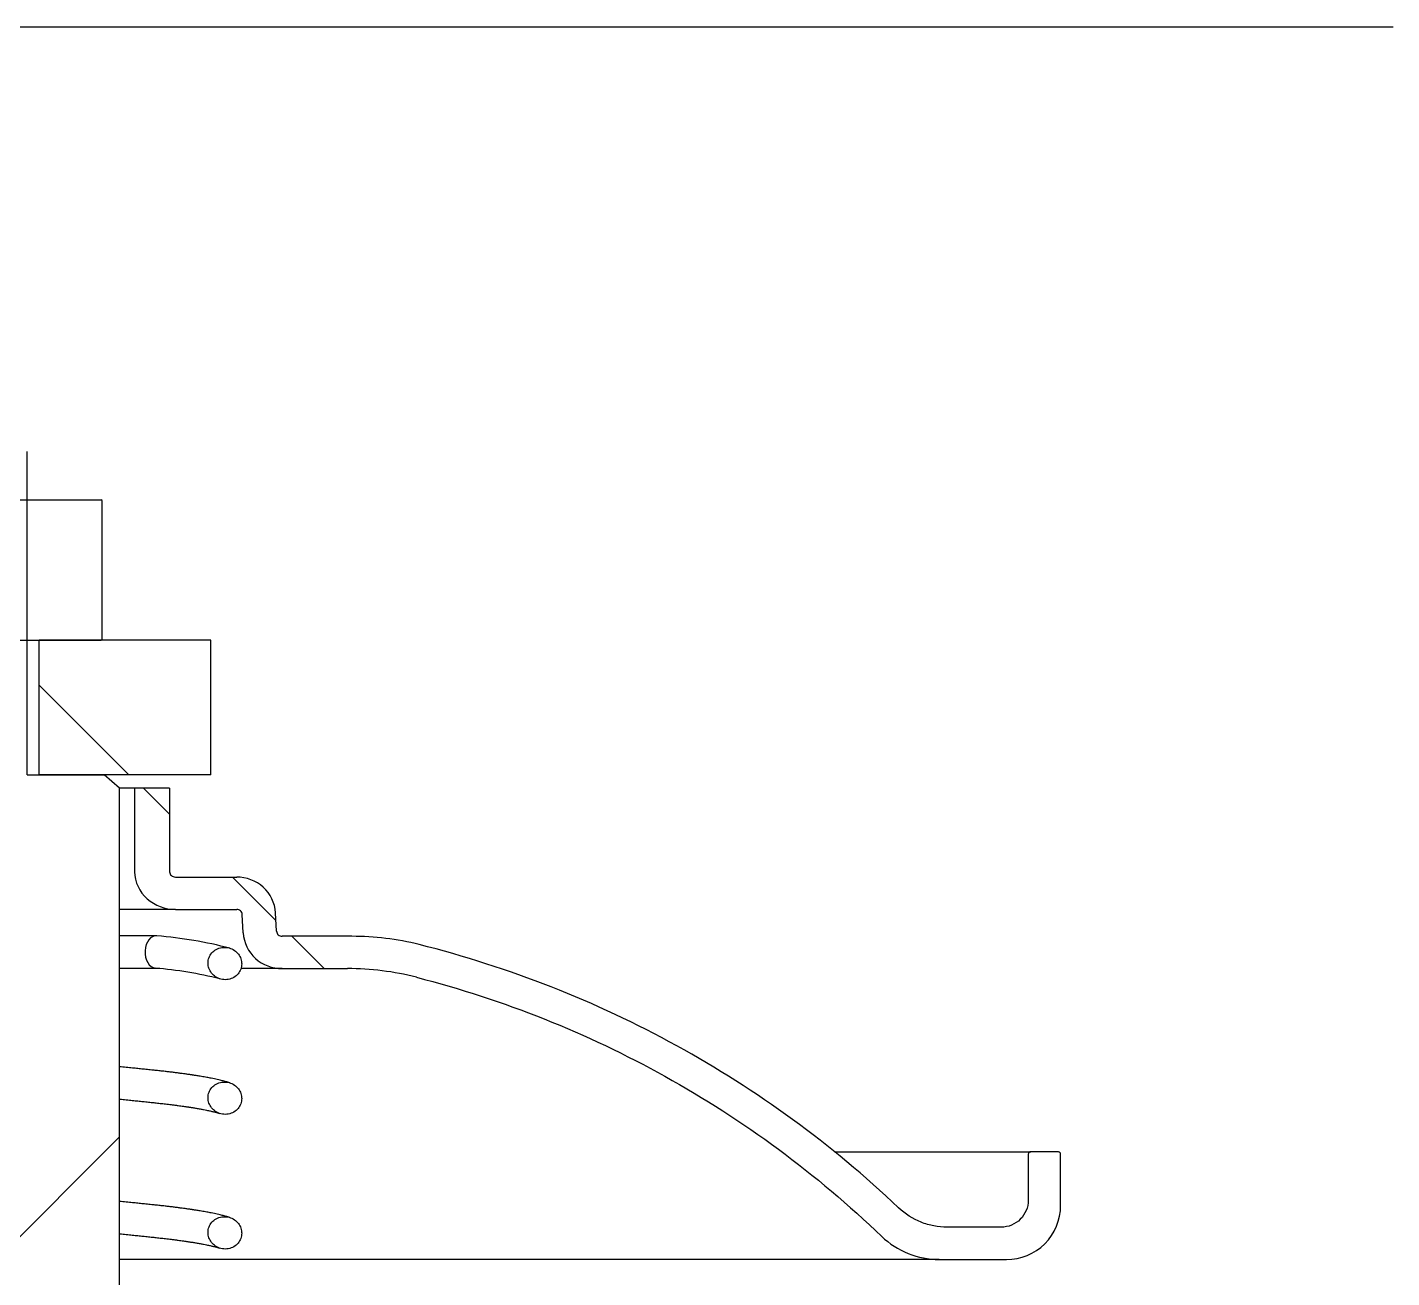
# Model space of a CAD drawing. Header units: millimetres. Extents: x 0 to 4637, y 0 to 3023.
# Drawn here: x 1513.3 to 1564.2, y 2724 to 2770.6 of the extents above; entities that cross this region are included whole.
import ezdxf

# ---------------------------------------------------------------- set-up
doc = ezdxf.new("R2010")
doc.units = ezdxf.units.MM
for name, color, linetype in [('ABV-OPV_BLAST_CU', 7, 'Continuous'), ('COMPRESSED_SPRIN', 7, 'Continuous'), ('M6_HEX_NUT', 7, 'Continuous'), ('STUD_FOR_ABVP_MA', 7, 'Continuous'), ('WALL_-1', 7, 'Continuous'), ('WASHER_FOR_ABV-5', 7, 'Continuous')]:
    doc.layers.add(name, color=color, linetype=linetype)

msp = doc.modelspace()

# ---------------------------------------------------------------- hatches: boundary and pattern name
at = {"layer": 'ABV-OPV_BLAST_CU', "linetype": 'Continuous'}
h = msp.add_hatch(dxfattribs=at)
h.set_pattern_fill('ANSI32', scale=6.278552, angle=90.00001, style=0)
h.set_pattern_definition([(135, (804.727, 551.313), (-42.2872, -42.2873), []), (135, (804.727, 579.505), (-42.2872, -42.2873), [])])
edge = h.paths.add_edge_path()
edge.add_arc((1518.0763, 2697.347), 40.2731, 51.09036, 75.91451)
edge.add_arc((1525.3712, 2726.4358), 10.2836, 75.8934, 90.04145)
edge.add_line((1525.3637, 2736.7194), (1522.7627, 2736.7194))
edge.add_arc((1522.7602, 2736.9235), 0.2041, 183.85561, 270.68858, ccw=False)
edge.add_line((1522.5566, 2736.9098), (1522.5196, 2737.5966))
edge.add_arc((1521.0924, 2737.4991), 1.4305, 3.90854, 90.91123)
edge.add_line((1521.0697, 2738.9294), (1518.7815, 2738.9294))
edge.add_arc((1518.7753, 2739.1375), 0.2082, 181.97891, 271.69998, ccw=False)
edge.add_line((1518.5672, 2739.1303), (1518.5672, 2742.2445))
edge.add_line((1518.5672, 2742.2445), (1517.2609, 2742.2445))
edge.add_line((1517.2609, 2742.2445), (1517.2609, 2739.1303))
edge.add_arc((1518.7373, 2739.2014), 1.4781, 182.75584, 271.7131)
edge.add_line((1518.7815, 2737.7239), (1521.0697, 2737.7239))
edge.add_arc((1521.073, 2737.5188), 0.2051, 4.1122, 90.93566, ccw=False)
edge.add_line((1521.2776, 2737.5335), (1521.3149, 2736.8467))
edge.add_arc((1522.7453, 2736.9477), 1.434, 184.04224, 270.69479)
edge.add_line((1522.7627, 2735.5139), (1525.2085, 2735.5139))
edge.add_arc((1525.2164, 2725.2277), 10.2861, 75.60279, 90.04411, ccw=False)
edge.add_arc((1518.0941, 2697.3927), 39.018, 46.14228, 75.6356, ccw=False)
edge.add_arc((1547.2816, 2727.783), 3.1185, 226.3369, 269.82117)
edge.add_line((1547.2718, 2724.6645), (1549.7894, 2724.6645))
edge.add_arc((1549.7917, 2726.6758), 2.0113, 269.93556, 359.93974)
edge.add_line((1551.8029, 2726.6737), (1551.8029, 2728.5824))
edge.add_arc((1551.7024, 2728.5822), 0.1006, 0.05917, 90.05959)
edge.add_line((1551.7023, 2728.6828), (1550.6956, 2728.6828))
edge.add_arc((1550.6954, 2728.5822), 0.1006, 89.93751, 179.9369)
edge.add_line((1550.5949, 2728.5824), (1550.5949, 2726.8746))
edge.add_arc((1549.5892, 2726.8757), 1.0057, 269.93431, 359.93644, ccw=False)
edge.add_line((1549.588, 2725.87), (1547.574, 2725.87))
edge.add_arc((1547.5736, 2728.5062), 2.6361, 226.55381, 270.00745, ccw=False)
edge.add_arc((1517.7372, 2697.0245), 40.7379, 46.53576, 47.1216)
edge.add_arc((1518.0458, 2697.3624), 40.2803, 47.11634, 50.81827)
edge.add_line((1543.4942, 2728.5855), (1543.3716, 2728.685))
at = {"layer": 'STUD_FOR_ABVP_MA', "linetype": 'Continuous'}
h = msp.add_hatch(dxfattribs=at)
h.set_pattern_fill('ANSI32', scale=12.557105, angle=0.00001, style=0)
h.set_pattern_definition([(45, (804.73, 551.31), (-84.5745, 84.5745), []), (45, (861.11, 551.31), (-84.5745, 84.5745), [])])
edge = h.paths.add_edge_path()
edge.add_line((1513.2587, 2683.9795), (1513.2587, 2684.473))
edge.add_line((1513.2587, 2684.473), (1513.2587, 2684.4818))
edge.add_line((1513.2587, 2684.4818), (1513.2587, 2684.7329))
edge.add_line((1513.2587, 2684.7329), (1513.2587, 2686.3807))
edge.add_line((1513.2587, 2686.3807), (1513.2587, 2686.9834))
edge.add_line((1513.2587, 2686.9834), (1513.2587, 2687.0937))
edge.add_line((1513.2587, 2687.0937), (1513.2587, 2688.3898))
edge.add_line((1513.2587, 2688.3898), (1513.2587, 2688.5001))
edge.add_line((1513.2587, 2688.5001), (1513.2587, 2688.6905))
edge.add_line((1513.2587, 2688.6905), (1513.2587, 2688.9926))
edge.add_line((1513.2587, 2688.9926), (1513.2587, 2689.3773))
edge.add_line((1513.2587, 2689.3773), (1513.2587, 2690.3989))
edge.add_line((1513.2587, 2690.3989), (1513.2587, 2690.7101))
edge.add_line((1513.2587, 2690.7101), (1513.2587, 2691.0017))
edge.add_line((1513.2587, 2691.0017), (1513.2587, 2691.0332))
edge.add_line((1513.2587, 2691.0332), (1513.2587, 2692.4081))
edge.add_line((1513.2587, 2692.4081), (1513.2587, 2693.0108))
edge.add_line((1513.2587, 2693.0108), (1513.2587, 2694.4172))
edge.add_line((1513.2587, 2694.4172), (1513.2587, 2695.02))
edge.add_line((1513.2587, 2695.02), (1513.2587, 2696.4263))
edge.add_line((1513.2587, 2696.4263), (1513.2587, 2697.0291))
edge.add_line((1513.2587, 2697.0291), (1513.2587, 2698.4355))
edge.add_line((1513.2587, 2698.4355), (1513.2587, 2699.0382))
edge.add_line((1513.2587, 2699.0382), (1513.2587, 2700.4446))
edge.add_line((1513.2587, 2700.4446), (1513.2587, 2700.6969))
edge.add_line((1513.2587, 2700.6969), (1513.2587, 2701.0474))
edge.add_line((1513.2587, 2701.0474), (1513.2587, 2701.5595))
edge.add_line((1513.2587, 2701.5595), (1513.2587, 2702.4538))
edge.add_line((1513.2587, 2702.4538), (1513.2587, 2703.0565))
edge.add_line((1513.2587, 2703.0565), (1513.2587, 2704.4629))
edge.add_line((1513.2587, 2704.4629), (1513.2587, 2705.0656))
edge.add_line((1513.2587, 2705.0656), (1513.2587, 2706.472))
edge.add_line((1513.2587, 2706.472), (1513.2587, 2707.0748))
edge.add_line((1513.2587, 2707.0748), (1513.2587, 2707.5869))
edge.add_line((1513.2587, 2707.5869), (1513.2587, 2708.0848))
edge.add_line((1513.2587, 2708.0848), (1513.2587, 2708.0892))
edge.add_line((1513.2587, 2708.0892), (1513.2587, 2708.4812))
edge.add_line((1513.2587, 2708.4812), (1513.2587, 2709.0839))
edge.add_line((1513.2587, 2709.0839), (1513.2587, 2709.6004))
edge.add_line((1513.2587, 2709.6004), (1513.2587, 2709.8472))
edge.add_line((1513.2587, 2709.8472), (1513.2587, 2710.0983))
edge.add_line((1513.2587, 2710.0983), (1513.2587, 2710.2992))
edge.add_line((1513.2587, 2710.2992), (1513.2587, 2710.6006))
edge.add_line((1513.2587, 2710.6006), (1513.2587, 2710.9019))
edge.add_line((1513.2587, 2710.9019), (1513.2587, 2711.1029))
edge.add_line((1513.2587, 2711.1029), (1513.2587, 2715.1211))
edge.add_line((1513.2587, 2715.1211), (1513.2587, 2715.9097))
edge.add_line((1513.2587, 2715.9097), (1513.2587, 2717.1154))
edge.add_line((1513.2587, 2717.1154), (1513.2587, 2720.144))
edge.add_line((1513.2587, 2720.144), (1513.7023, 2720.144))
edge.add_line((1513.7023, 2720.144), (1516.1287, 2720.144))
edge.add_line((1516.1287, 2720.144), (1516.6568, 2720.607))
edge.add_line((1516.6568, 2720.607), (1516.7016, 2720.6463))
edge.add_line((1516.7016, 2720.6463), (1516.7016, 2721.8097))
edge.add_line((1516.7016, 2721.8097), (1516.7016, 2724.6645))
edge.add_line((1516.7016, 2724.6645), (1516.7016, 2725.5271))
edge.add_line((1516.7016, 2725.5271), (1516.7016, 2725.6253))
edge.add_line((1516.7016, 2725.6253), (1516.7016, 2726.8326))
edge.add_line((1516.7016, 2726.8326), (1516.7016, 2726.8746))
edge.add_line((1516.7016, 2726.8746), (1516.7016, 2728.5824))
edge.add_line((1516.7016, 2728.5824), (1516.7016, 2728.6828))
edge.add_line((1516.7016, 2728.6828), (1516.7016, 2730.6481))
edge.add_line((1516.7016, 2730.6481), (1516.7016, 2731.8554))
edge.add_line((1516.7016, 2731.8554), (1516.7016, 2735.1908))
edge.add_line((1516.7016, 2735.1908), (1516.7016, 2735.5139))
edge.add_line((1516.7016, 2735.5139), (1516.7016, 2735.5307))
edge.add_line((1516.7016, 2735.5307), (1516.7016, 2736.7362))
edge.add_line((1516.7016, 2736.7362), (1516.7016, 2736.8467))
edge.add_line((1516.7016, 2736.8467), (1516.7016, 2737.5335))
edge.add_line((1516.7016, 2737.5335), (1516.7016, 2737.7239))
edge.add_line((1516.7016, 2737.7239), (1516.7016, 2739.1303))
edge.add_line((1516.7016, 2739.1303), (1516.7016, 2742.2445))
edge.add_line((1516.7016, 2742.2445), (1516.1287, 2742.7468))
edge.add_line((1516.1287, 2742.7468), (1513.7023, 2742.7468))
edge.add_line((1513.7023, 2742.7468), (1513.2587, 2742.7468))
edge.add_line((1513.2587, 2742.7468), (1513.2587, 2747.7696))
edge.add_line((1513.2587, 2747.7696), (1513.2587, 2752.9934))
edge.add_line((1513.2587, 2752.9934), (1513.2587, 2754.8016))
edge.add_arc((1511.7032, 2752.1725), 3.0548, 59.38887, 120.61113)
edge.add_line((1510.1476, 2754.8016), (1510.1476, 2752.9934))
edge.add_line((1510.1476, 2752.9934), (1510.1476, 2747.7696))
edge.add_line((1510.1476, 2747.7696), (1510.1476, 2742.7468))
edge.add_line((1510.1476, 2742.7468), (1509.7041, 2742.7468))
edge.add_line((1509.7041, 2742.7468), (1507.2776, 2742.7468))
edge.add_line((1507.2776, 2742.7468), (1506.7047, 2742.2445))
edge.add_line((1506.7047, 2742.2445), (1506.7047, 2739.1303))
edge.add_line((1506.7047, 2739.1303), (1506.7047, 2737.7239))
edge.add_line((1506.7047, 2737.7239), (1506.7047, 2737.5335))
edge.add_line((1506.7047, 2737.5335), (1506.7047, 2736.8467))
edge.add_line((1506.7047, 2736.8467), (1506.7047, 2736.7362))
edge.add_line((1506.7047, 2736.7362), (1506.7047, 2735.5307))
edge.add_line((1506.7047, 2735.5307), (1506.7047, 2735.5139))
edge.add_line((1506.7047, 2735.5139), (1506.7047, 2735.1908))
edge.add_line((1506.7047, 2735.1908), (1506.7047, 2732.7639))
edge.add_line((1506.7047, 2732.7639), (1506.7047, 2731.5565))
edge.add_line((1506.7047, 2731.5565), (1506.7047, 2728.6828))
edge.add_line((1506.7047, 2728.6828), (1506.7047, 2728.5824))
edge.add_line((1506.7047, 2728.5824), (1506.7047, 2727.7411))
edge.add_line((1506.7047, 2727.7411), (1506.7047, 2726.8746))
edge.add_line((1506.7047, 2726.8746), (1506.7047, 2726.5337))
edge.add_line((1506.7047, 2726.5337), (1506.7047, 2725.5271))
edge.add_line((1506.7047, 2725.5271), (1506.7047, 2724.6645))
edge.add_line((1506.7047, 2724.6645), (1506.7047, 2722.7182))
edge.add_line((1506.7047, 2722.7182), (1506.7047, 2721.5108))
edge.add_line((1506.7047, 2721.5108), (1506.7047, 2720.6463))
edge.add_line((1506.7047, 2720.6463), (1507.2776, 2720.144))
edge.add_line((1507.2776, 2720.144), (1509.7041, 2720.144))
edge.add_line((1509.7041, 2720.144), (1510.1476, 2720.144))
edge.add_line((1510.1476, 2720.144), (1510.1476, 2717.3882))
edge.add_line((1510.1476, 2717.3882), (1510.1476, 2716.1826))
edge.add_line((1510.1476, 2716.1826), (1510.1476, 2715.1211))
edge.add_line((1510.1476, 2715.1211), (1510.1476, 2711.1029))
edge.add_line((1510.1476, 2711.1029), (1510.1476, 2710.9019))
edge.add_line((1510.1476, 2710.9019), (1510.1476, 2710.6006))
edge.add_line((1510.1476, 2710.6006), (1510.1476, 2710.2992))
edge.add_line((1510.1476, 2710.2992), (1510.1476, 2710.0983))
edge.add_line((1510.1476, 2710.0983), (1510.1476, 2709.8472))
edge.add_line((1510.1476, 2709.8472), (1510.1476, 2709.6004))
edge.add_line((1510.1476, 2709.6004), (1510.1476, 2709.1875))
edge.add_line((1510.1476, 2709.1875), (1510.1476, 2708.5847))
edge.add_line((1510.1476, 2708.5847), (1510.1476, 2708.0892))
edge.add_line((1510.1476, 2708.0892), (1510.1476, 2708.0848))
edge.add_line((1510.1476, 2708.0848), (1510.1476, 2707.5869))
edge.add_line((1510.1476, 2707.5869), (1510.1476, 2707.1783))
edge.add_line((1510.1476, 2707.1783), (1510.1476, 2706.5756))
edge.add_line((1510.1476, 2706.5756), (1510.1476, 2705.1692))
edge.add_line((1510.1476, 2705.1692), (1510.1476, 2704.5664))
edge.add_line((1510.1476, 2704.5664), (1510.1476, 2703.1601))
edge.add_line((1510.1476, 2703.1601), (1510.1476, 2702.5573))
edge.add_line((1510.1476, 2702.5573), (1510.1476, 2701.5595))
edge.add_line((1510.1476, 2701.5595), (1510.1476, 2701.1509))
edge.add_line((1510.1476, 2701.1509), (1510.1476, 2700.6969))
edge.add_line((1510.1476, 2700.6969), (1510.1476, 2700.5482))
edge.add_line((1510.1476, 2700.5482), (1510.1476, 2699.1418))
edge.add_line((1510.1476, 2699.1418), (1510.1476, 2698.539))
edge.add_line((1510.1476, 2698.539), (1510.1476, 2697.1326))
edge.add_line((1510.1476, 2697.1326), (1510.1476, 2696.5299))
edge.add_line((1510.1476, 2696.5299), (1510.1476, 2695.1235))
edge.add_line((1510.1476, 2695.1235), (1510.1476, 2694.5208))
edge.add_line((1510.1476, 2694.5208), (1510.1476, 2693.1144))
edge.add_line((1510.1476, 2693.1144), (1510.1476, 2692.5116))
edge.add_line((1510.1476, 2692.5116), (1510.1476, 2691.1052))
edge.add_line((1510.1476, 2691.1052), (1510.1476, 2691.0332))
edge.add_line((1510.1476, 2691.0332), (1510.1476, 2690.7101))
edge.add_line((1510.1476, 2690.7101), (1510.1476, 2690.5025))
edge.add_line((1510.1476, 2690.5025), (1510.1476, 2689.3773))
edge.add_line((1510.1476, 2689.3773), (1510.1476, 2689.0961))
edge.add_line((1510.1476, 2689.0961), (1510.1476, 2688.6905))
edge.add_line((1510.1476, 2688.6905), (1510.1476, 2688.5001))
edge.add_line((1510.1476, 2688.5001), (1510.1476, 2688.4933))
edge.add_line((1510.1476, 2688.4933), (1510.1476, 2687.0937))
edge.add_line((1510.1476, 2687.0937), (1510.1476, 2687.087))
edge.add_line((1510.1476, 2687.087), (1510.1476, 2686.4842))
edge.add_line((1510.1476, 2686.4842), (1510.1476, 2684.7329))
edge.add_line((1510.1476, 2684.7329), (1510.1476, 2684.4818))
edge.add_line((1510.1476, 2684.4818), (1510.1476, 2684.473))
edge.add_line((1510.1476, 2684.473), (1510.1476, 2683.9795))
edge.add_line((1510.1476, 2683.9795), (1510.1476, 2683.4772))
edge.add_line((1510.1476, 2683.4772), (1510.1476, 2682.4814))
edge.add_line((1510.1476, 2682.4814), (1510.1476, 2679.459))
edge.add_line((1510.1476, 2679.459), (1510.1476, 2678.9611))
edge.add_line((1510.1476, 2678.9611), (1510.1476, 2678.9567))
edge.add_line((1510.1476, 2678.9567), (1510.1476, 2678.2535))
edge.add_line((1510.1476, 2678.2535), (1510.1476, 2677.9433))
edge.add_line((1510.1476, 2677.9433), (1510.1476, 2677.4498))
edge.add_line((1510.1476, 2677.4498), (1510.1476, 2676.9475))
edge.add_line((1510.1476, 2676.9475), (1510.1476, 2676.4453))
edge.add_arc((1512.6399, 2681.2654), 5.4263, 242.65873, 245.08953)
edge.add_arc((1511.7147, 2679.027), 3.0083, 243.1154, 300.88227)
edge.add_line((1513.2587, 2676.4453), (1513.2587, 2676.9475))
edge.add_line((1513.2587, 2676.9475), (1513.2587, 2677.4498))
edge.add_line((1513.2587, 2677.4498), (1513.2587, 2677.9433))
edge.add_line((1513.2587, 2677.9433), (1513.2587, 2678.2535))
edge.add_line((1513.2587, 2678.2535), (1513.2587, 2678.9567))
edge.add_line((1513.2587, 2678.9567), (1513.2587, 2678.9611))
edge.add_line((1513.2587, 2678.9611), (1513.2587, 2679.459))
edge.add_line((1513.2587, 2679.459), (1513.2587, 2682.4814))
edge.add_line((1513.2587, 2682.4814), (1513.2587, 2683.4772))
edge.add_line((1513.2587, 2683.4772), (1513.2587, 2683.9795))
at = {"layer": 'WASHER_FOR_ABV-5', "linetype": 'Continuous'}
h = msp.add_hatch(dxfattribs=at)
h.set_pattern_fill('LINE', scale=6.278552, angle=135, style=0)
h.set_pattern_definition([(135, (804.727, 551.313), (-14.09575, -14.09575), [])])
h.paths.add_polyline_path([(1520.1056, 2747.7696), (1516.0091, 2747.7696), (1513.7023, 2747.7696), (1513.7023, 2742.7468), (1516.1287, 2742.7468), (1520.1056, 2742.7468)])

# ---------------------------------------------------------------- linework, layer by layer
at = {"layer": 'ABV-OPV_BLAST_CU', "color": 7, "linetype": 'Continuous'}
for p, q in [((1517.2609, 2742.2445), (1516.7016, 2742.2445)), ((1518.5672, 2742.2445), (1517.2609, 2742.2445)), ((1517.2609, 2742.2445), (1517.2609, 2739.1303)), ((1518.5672, 2742.2445), (1518.5672, 2739.1303)), ((1518.7815, 2738.9294), (1521.0697, 2738.9294)), ((1518.7815, 2737.7239), (1516.7016, 2737.7239)), ((1518.7815, 2737.7239), (1521.0697, 2737.7239)), ((1521.3149, 2736.8467), (1521.2776, 2737.5335)), ((1522.5566, 2736.9098), (1522.5196, 2737.5966)), ((1525.3637, 2736.7194), (1522.7627, 2736.7194)), ((1518.2026, 2735.5139), (1516.7016, 2735.5139)), ((1522.7627, 2735.5139), (1521.2287, 2735.5139)), ((1522.7627, 2735.5139), (1525.2085, 2735.5139)), ((1543.3737, 2728.6828), (1550.6956, 2728.6828)), ((1550.5949, 2728.5824), (1550.5949, 2726.8746)), ((1551.7023, 2728.6828), (1550.6956, 2728.6828)), ((1551.8029, 2726.6737), (1551.8029, 2728.5824)), ((1549.588, 2725.87), (1547.574, 2725.87)), ((1547.2718, 2724.6645), (1516.7016, 2724.6645)), ((1547.2718, 2724.6645), (1549.7894, 2724.6645))]:
    msp.add_line(p, q, dxfattribs=at)
for points, knots in [([(1517.2609, 2739.1303), (1517.2609, 2738.7434), (1517.4453, 2738.3724), (1518.0163, 2737.8653), (1518.3998, 2737.7239), (1518.7815, 2737.7239)], [0, 0, 0, 0, 0.5, 0.5, 1, 1, 1, 1]), ([(1518.5672, 2739.1303), (1518.5672, 2739.0754), (1518.5924, 2739.0224), (1518.6726, 2738.9496), (1518.7271, 2738.9294), (1518.7815, 2738.9294)], [0, 0, 0, 0, 0.5, 0.5, 1, 1, 1, 1]), ([(1522.5196, 2737.5966), (1522.4999, 2737.9616), (1522.329, 2738.3091), (1521.7937, 2738.7937), (1521.43, 2738.9294), (1521.0697, 2738.9294)], [0, 0, 0, 0, 0.5, 0.5, 1, 1, 1, 1]), ([(1521.2776, 2737.5335), (1521.2748, 2737.5854), (1521.2501, 2737.6354), (1521.1734, 2737.7045), (1521.1214, 2737.7239), (1521.0697, 2737.7239)], [0, 0, 0, 0, 0.5, 0.5, 1, 1, 1, 1]), ([(1521.3149, 2736.8467), (1521.3347, 2736.4824), (1521.5059, 2736.1362), (1522.0394, 2735.6519), (1522.3988, 2735.5139), (1522.7627, 2735.5139)], [0, 0, 0, 0, 0.5, 0.5, 1, 1, 1, 1]), ([(1522.5566, 2736.9098), (1522.5593, 2736.8581), (1522.5836, 2736.8083), (1522.6596, 2736.739), (1522.7112, 2736.7194), (1522.7627, 2736.7194)], [0, 0, 0, 0, 0.5, 0.5, 1, 1, 1, 1]), ([(1545.7608, 2726.5923), (1543.2478, 2728.974), (1540.4862, 2730.9844), (1535.983, 2733.461), (1534.4119, 2734.1987), (1531.1991, 2735.4608), (1529.5565, 2735.9875), (1527.8775, 2736.4092)], [0, 0, 0, 0, 0.5, 0.5, 0.75, 0.75, 1, 1, 1, 1]), ([(1527.774, 2735.1908), (1531.0396, 2734.3528), (1534.1285, 2733.1191), (1538.5033, 2730.6891), (1539.9253, 2729.7755), (1542.6291, 2727.7784), (1543.9131, 2726.6953), (1545.1285, 2725.5271)], [0, 0, 0, 0, 0.5, 0.5, 0.75, 0.75, 1, 1, 1, 1]), ([(1550.6956, 2728.6828), (1550.6935, 2728.6828), (1550.6914, 2728.6827), (1550.6893, 2728.6826), (1550.678, 2728.6819), (1550.6667, 2728.6793), (1550.6563, 2728.6749), (1550.6459, 2728.6705), (1550.6362, 2728.6642), (1550.6278, 2728.6566), (1550.6194, 2728.6491), (1550.6123, 2728.6399), (1550.6069, 2728.63), (1550.6016, 2728.6201), (1550.5979, 2728.6092), (1550.5961, 2728.5981), (1550.5953, 2728.5929), (1550.5949, 2728.5876), (1550.5949, 2728.5824)], [0, 0, 0, 0, 0.0393681, 0.0393681, 0.0393681, 0.2549796, 0.2549796, 0.2549796, 0.4705501, 0.4705501, 0.4705501, 0.6857965, 0.6857965, 0.6857965, 0.9005777, 0.9005777, 0.9005777, 1, 1, 1, 1]), ([(1551.8029, 2728.5824), (1551.8029, 2728.5919), (1551.8016, 2728.6015), (1551.7989, 2728.6106), (1551.7957, 2728.6213), (1551.7907, 2728.6317), (1551.7841, 2728.6408), (1551.7776, 2728.65), (1551.7694, 2728.6581), (1551.7602, 2728.6645), (1551.7509, 2728.671), (1551.7405, 2728.676), (1551.7297, 2728.679), (1551.7208, 2728.6815), (1551.7115, 2728.6828), (1551.7023, 2728.6828)], [0, 0, 0, 0, 0.1812246, 0.1812246, 0.1812246, 0.3953272, 0.3953272, 0.3953272, 0.6095995, 0.6095995, 0.6095995, 0.8242833, 0.8242833, 0.8242833, 1, 1, 1, 1]), ([(1547.574, 2725.87), (1547.408, 2725.87), (1547.243, 2725.8855), (1546.9151, 2725.9482), (1546.7534, 2725.9954), (1546.2915, 2726.179), (1546.0043, 2726.3615), (1545.7608, 2726.5923)], [0, 0, 0, 0, 0.25, 0.25, 0.5, 0.5, 1, 1, 1, 1]), ([(1550.5949, 2726.8746), (1550.5949, 2726.6106), (1550.4853, 2726.3489), (1550.1139, 2725.9788), (1549.8516, 2725.87), (1549.588, 2725.87)], [0, 0, 0, 0, 0.5, 0.5, 1, 1, 1, 1]), ([(1549.7894, 2724.6645), (1550.3139, 2724.6645), (1550.8358, 2724.8771), (1551.5879, 2725.6261), (1551.8029, 2726.1424), (1551.8029, 2726.6737)], [0, 0, 0, 0, 0.5, 0.5, 1, 1, 1, 1])]:
    msp.add_open_spline(points, degree=3, knots=knots, dxfattribs=at)
for points in [[(1527.8775, 2736.4092), (1527.0483, 2736.6176), (1526.2102, 2736.7194), (1525.3637, 2736.7194)], [(1527.774, 2735.1908), (1526.9284, 2735.4078), (1526.0731, 2735.5139), (1525.2085, 2735.5139)], [(1545.1285, 2725.5271), (1545.7011, 2724.9767), (1546.4851, 2724.6645), (1547.2718, 2724.6645)]]:
    msp.add_open_spline(points, degree=3, dxfattribs=at)
at = {"layer": 'COMPRESSED_SPRIN', "color": 7, "linetype": 'Continuous'}
for p, q in [((1518.0633, 2736.7362), (1516.7016, 2736.7362)), ((1516.7016, 2735.5307), (1518.0508, 2735.5307))]:
    msp.add_line(p, q, dxfattribs=at)
for centre, radius, start, end in [((1516.7517, 2720.4735), 16.3163, 75.56342, 85.28242), ((1516.7631, 2720.3506), 15.2347, 76.03038, 85.21913)]:
    msp.add_arc(centre, radius, start, end, dxfattribs=at)
msp.add_ellipse((1518.0633, 2736.1334), major_axis=(0, -0.6027), ratio=0.6844582, start_param=3.068216, end_param=6.2089732, dxfattribs=at)
for points, knots in [([(1520.0005, 2735.7218), (1520.0005, 2735.6552), (1520.0124, 2735.5878), (1520.0347, 2735.525), (1520.057, 2735.4624), (1520.0902, 2735.4028), (1520.1313, 2735.3506), (1520.1739, 2735.2964), (1520.2261, 2735.2487), (1520.2837, 2735.2108), (1520.344, 2735.1711), (1520.4118, 2735.141), (1520.4817, 2735.123), (1520.5533, 2735.1045), (1520.6291, 2735.098), (1520.7028, 2735.1045), (1520.7758, 2735.1109), (1520.8488, 2735.1303), (1520.9151, 2735.1614), (1520.9791, 2735.1914), (1521.0387, 2735.2332), (1521.0883, 2735.2835), (1521.1357, 2735.3315), (1521.1752, 2735.3887), (1521.2033, 2735.45), (1521.2304, 2735.5093), (1521.2476, 2735.5741), (1521.2533, 2735.6391), (1521.259, 2735.7033), (1521.2537, 2735.7694), (1521.2382, 2735.832), (1521.2224, 2735.8956), (1521.1956, 2735.9572), (1521.1603, 2736.0124), (1521.1238, 2736.0694), (1521.0772, 2736.121), (1521.0245, 2736.1635), (1520.9695, 2736.2077), (1520.9064, 2736.2432), (1520.8402, 2736.2675), (1520.7718, 2736.2927), (1520.6981, 2736.3065), (1520.6253, 2736.3078), (1520.5515, 2736.3091), (1520.4764, 2736.2977), (1520.4066, 2736.2741), (1520.338, 2736.2509), (1520.2725, 2736.2152), (1520.2162, 2736.1697), (1520.1624, 2736.1262), (1520.1156, 2736.0724), (1520.0803, 2736.0129), (1520.0468, 2735.9564), (1520.0228, 2735.8931), (1520.0105, 2735.8286), (1520.0038, 2735.7935), (1520.0005, 2735.7575), (1520.0005, 2735.7218)], [0, 0, 0, 0, 0.0519144, 0.0519144, 0.0519144, 0.1037036, 0.1037036, 0.1037036, 0.1574091, 0.1574091, 0.1574091, 0.2137245, 0.2137245, 0.2137245, 0.2714441, 0.2714441, 0.2714441, 0.3286656, 0.3286656, 0.3286656, 0.3838124, 0.3838124, 0.3838124, 0.4364464, 0.4364464, 0.4364464, 0.4872594, 0.4872594, 0.4872594, 0.5375195, 0.5375195, 0.5375195, 0.5885313, 0.5885313, 0.5885313, 0.6412951, 0.6412951, 0.6412951, 0.6962641, 0.6962641, 0.6962641, 0.7531254, 0.7531254, 0.7531254, 0.8106961, 0.8106961, 0.8106961, 0.8672091, 0.8672091, 0.8672091, 0.9211834, 0.9211834, 0.9211834, 0.9724177, 0.9724177, 0.9724177, 1, 1, 1, 1]), ([(1520.8178, 2731.2524), (1520.817, 2731.2527), (1520.8055, 2731.2565), (1520.7769, 2731.2655), (1520.7315, 2731.2794), (1520.6735, 2731.2962), (1520.6057, 2731.3149), (1520.5303, 2731.3344), (1520.4433, 2731.3556), (1520.346, 2731.378), (1520.2368, 2731.4016), (1520.1071, 2731.428), (1519.9485, 2731.4581), (1519.7955, 2731.485), (1519.6739, 2731.5052), (1519.5969, 2731.5176), (1519.529, 2731.5283), (1519.4728, 2731.537), (1519.429, 2731.5436), (1519.3937, 2731.5489), (1519.3601, 2731.5539), (1519.3204, 2731.5597), (1519.2713, 2731.5668), (1519.2125, 2731.5752), (1519.1325, 2731.5863), (1519.0273, 2731.6006), (1518.8938, 2731.6182), (1518.7472, 2731.6367), (1518.5958, 2731.6552), (1518.433, 2731.6743), (1518.2604, 2731.6938), (1518.0788, 2731.7133), (1517.8893, 2731.7334), (1517.6934, 2731.754), (1517.4891, 2731.7752), (1517.2834, 2731.7964), (1517.0635, 2731.8189), (1516.8671, 2731.8388), (1516.7437, 2731.8512), (1516.7023, 2731.8554)], [0, 0, 0, 0, 0.00027019, 0.00450354, 0.01020855, 0.01704876, 0.02501907, 0.03341963, 0.04165982, 0.05220725, 0.06247845, 0.07275493, 0.08757497, 0.10335729, 0.10981326, 0.11579593, 0.12082023, 0.12489187, 0.12806965, 0.13027129, 0.13243932, 0.13524104, 0.13867391, 0.14273475, 0.14741963, 0.15501762, 0.16381341, 0.17349488, 0.18286697, 0.19180782, 0.2028716, 0.21321592, 0.22293185, 0.23461065, 0.24528701, 0.25564005, 0.26690298, 0.27910957, 0.28521108, 0.28521108, 0.28521108, 0.28521108]), ([(1520.0005, 2730.6989), (1520.0005, 2730.6324), (1520.0124, 2730.5649), (1520.0347, 2730.5022), (1520.057, 2730.4396), (1520.0902, 2730.38), (1520.1313, 2730.3277), (1520.1739, 2730.2736), (1520.2261, 2730.2259), (1520.2837, 2730.188), (1520.344, 2730.1483), (1520.4118, 2730.1182), (1520.4817, 2730.1001), (1520.5533, 2730.0816), (1520.6291, 2730.0752), (1520.7028, 2730.0817), (1520.7758, 2730.0881), (1520.8488, 2730.1074), (1520.9151, 2730.1385), (1520.9791, 2730.1685), (1521.0387, 2730.2104), (1521.0883, 2730.2606), (1521.1357, 2730.3087), (1521.1752, 2730.3658), (1521.2033, 2730.4272), (1521.2304, 2730.4864), (1521.2476, 2730.5513), (1521.2533, 2730.6162), (1521.259, 2730.6805), (1521.2537, 2730.7465), (1521.2382, 2730.8092), (1521.2224, 2730.8727), (1521.1956, 2730.9344), (1521.1603, 2730.9895), (1521.1238, 2731.0466), (1521.0772, 2731.0982), (1521.0245, 2731.1406), (1520.9695, 2731.1849), (1520.9064, 2731.2204), (1520.8402, 2731.2447), (1520.7718, 2731.2698), (1520.6981, 2731.2836), (1520.6253, 2731.2849), (1520.5515, 2731.2863), (1520.4764, 2731.2749), (1520.4066, 2731.2512), (1520.338, 2731.228), (1520.2725, 2731.1924), (1520.2162, 2731.1468), (1520.1624, 2731.1034), (1520.1156, 2731.0496), (1520.0803, 2730.9901), (1520.0468, 2730.9336), (1520.0228, 2730.8703), (1520.0105, 2730.8057), (1520.0038, 2730.7706), (1520.0005, 2730.7347), (1520.0005, 2730.6989)], [0, 0, 0, 0, 0.0519144, 0.0519144, 0.0519144, 0.1037036, 0.1037036, 0.1037036, 0.1574091, 0.1574091, 0.1574091, 0.2137245, 0.2137245, 0.2137245, 0.2714441, 0.2714441, 0.2714441, 0.3286656, 0.3286656, 0.3286656, 0.3838124, 0.3838124, 0.3838124, 0.4364464, 0.4364464, 0.4364464, 0.4872594, 0.4872594, 0.4872594, 0.5375195, 0.5375195, 0.5375195, 0.5885313, 0.5885313, 0.5885313, 0.6412951, 0.6412951, 0.6412951, 0.6962641, 0.6962641, 0.6962641, 0.7531254, 0.7531254, 0.7531254, 0.8106961, 0.8106961, 0.8106961, 0.8672091, 0.8672091, 0.8672091, 0.9211834, 0.9211834, 0.9211834, 0.9724177, 0.9724177, 0.9724177, 1, 1, 1, 1]), ([(1516.7022, 2730.6481), (1516.7243, 2730.6459), (1516.8283, 2730.6353), (1517.0057, 2730.6172), (1517.2252, 2730.5946), (1517.4297, 2730.5734), (1517.6316, 2730.5522), (1517.8295, 2730.5313), (1518.0262, 2730.5103), (1518.2206, 2730.4891), (1518.4228, 2730.4658), (1518.6035, 2730.4439), (1518.758, 2730.4243), (1518.8794, 2730.4084), (1518.9863, 2730.3939), (1519.077, 2730.3812), (1519.1467, 2730.3711), (1519.1988, 2730.3635), (1519.236, 2730.358), (1519.2667, 2730.3534), (1519.2965, 2730.3488), (1519.3312, 2730.3435), (1519.3761, 2730.3365), (1519.4316, 2730.3277), (1519.4949, 2730.3175), (1519.5903, 2730.3016), (1519.7065, 2730.2813), (1519.8351, 2730.2574), (1519.9612, 2730.2324), (1520.0868, 2730.2056), (1520.2112, 2730.1766), (1520.311, 2730.1507), (1520.3887, 2730.1286), (1520.4226, 2730.1179), (1520.4407, 2730.1121)], [0.72574782, 0.72574782, 0.72574782, 0.72574782, 0.72904722, 0.74134346, 0.75269215, 0.76311272, 0.77376323, 0.78544892, 0.79604258, 0.80740553, 0.81963691, 0.83274897, 0.84144019, 0.84971393, 0.85703677, 0.86339739, 0.86878663, 0.87203075, 0.87477562, 0.87701954, 0.87891051, 0.88151726, 0.88498123, 0.88934379, 0.89460839, 0.90024546, 0.91293568, 0.92458263, 0.93557889, 0.94992043, 0.96464854, 0.97965327, 0.99073539, 1, 1, 1, 1]), ([(1520.8178, 2726.2296), (1520.817, 2726.2299), (1520.8055, 2726.2337), (1520.7769, 2726.2427), (1520.7315, 2726.2566), (1520.6735, 2726.2734), (1520.6057, 2726.292), (1520.5303, 2726.3115), (1520.4433, 2726.3328), (1520.346, 2726.3552), (1520.2368, 2726.3788), (1520.1071, 2726.4052), (1519.9485, 2726.4353), (1519.7955, 2726.4621), (1519.6739, 2726.4824), (1519.5969, 2726.4948), (1519.529, 2726.5055), (1519.4728, 2726.5141), (1519.429, 2726.5208), (1519.3937, 2726.5261), (1519.3601, 2726.531), (1519.3204, 2726.5369), (1519.2713, 2726.544), (1519.2125, 2726.5523), (1519.1325, 2726.5635), (1519.0273, 2726.5778), (1518.8938, 2726.5954), (1518.7472, 2726.6139), (1518.5958, 2726.6323), (1518.433, 2726.6514), (1518.2604, 2726.6709), (1518.0788, 2726.6905), (1517.8893, 2726.7105), (1517.6934, 2726.7311), (1517.4891, 2726.7524), (1517.2834, 2726.7736), (1517.0635, 2726.796), (1516.8671, 2726.8159), (1516.7437, 2726.8284), (1516.7023, 2726.8325)], [0, 0, 0, 0, 0.00027019, 0.00450354, 0.01020855, 0.01704876, 0.02501907, 0.03341963, 0.04165982, 0.05220725, 0.06247845, 0.07275493, 0.08757497, 0.10335729, 0.10981326, 0.11579593, 0.12082023, 0.12489187, 0.12806965, 0.13027129, 0.13243932, 0.13524104, 0.13867391, 0.14273475, 0.14741963, 0.15501762, 0.16381341, 0.17349488, 0.18286697, 0.19180782, 0.2028716, 0.21321592, 0.22293185, 0.23461065, 0.24528701, 0.25564005, 0.26690298, 0.27910957, 0.28521108, 0.28521108, 0.28521108, 0.28521108]), ([(1520.0005, 2725.6761), (1520.0005, 2725.6095), (1520.0124, 2725.5421), (1520.0347, 2725.4794), (1520.057, 2725.4167), (1520.0902, 2725.3571), (1520.1313, 2725.3049), (1520.1739, 2725.2507), (1520.2261, 2725.203), (1520.2837, 2725.1651), (1520.344, 2725.1254), (1520.4118, 2725.0954), (1520.4817, 2725.0773), (1520.5533, 2725.0588), (1520.6291, 2725.0523), (1520.7028, 2725.0588), (1520.7758, 2725.0652), (1520.8488, 2725.0846), (1520.9151, 2725.1157), (1520.9791, 2725.1457), (1521.0387, 2725.1875), (1521.0883, 2725.2378), (1521.1357, 2725.2858), (1521.1752, 2725.343), (1521.2033, 2725.4043), (1521.2304, 2725.4636), (1521.2476, 2725.5284), (1521.2533, 2725.5934), (1521.259, 2725.6576), (1521.2537, 2725.7237), (1521.2382, 2725.7863), (1521.2224, 2725.8499), (1521.1956, 2725.9115), (1521.1603, 2725.9667), (1521.1238, 2726.0237), (1521.0772, 2726.0753), (1521.0245, 2726.1178), (1520.9695, 2726.162), (1520.9064, 2726.1976), (1520.8402, 2726.2219), (1520.7718, 2726.247), (1520.6981, 2726.2608), (1520.6253, 2726.2621), (1520.5515, 2726.2634), (1520.4764, 2726.252), (1520.4066, 2726.2284), (1520.338, 2726.2052), (1520.2725, 2726.1695), (1520.2162, 2726.124), (1520.1624, 2726.0805), (1520.1156, 2726.0267), (1520.0803, 2725.9673), (1520.0468, 2725.9107), (1520.0228, 2725.8475), (1520.0105, 2725.7829), (1520.0038, 2725.7478), (1520.0005, 2725.7119), (1520.0005, 2725.6761)], [0, 0, 0, 0, 0.0519144, 0.0519144, 0.0519144, 0.1037036, 0.1037036, 0.1037036, 0.1574091, 0.1574091, 0.1574091, 0.2137245, 0.2137245, 0.2137245, 0.2714441, 0.2714441, 0.2714441, 0.3286656, 0.3286656, 0.3286656, 0.3838124, 0.3838124, 0.3838124, 0.4364464, 0.4364464, 0.4364464, 0.4872594, 0.4872594, 0.4872594, 0.5375195, 0.5375195, 0.5375195, 0.5885313, 0.5885313, 0.5885313, 0.6412951, 0.6412951, 0.6412951, 0.6962641, 0.6962641, 0.6962641, 0.7531254, 0.7531254, 0.7531254, 0.8106961, 0.8106961, 0.8106961, 0.8672091, 0.8672091, 0.8672091, 0.9211834, 0.9211834, 0.9211834, 0.9724177, 0.9724177, 0.9724177, 1, 1, 1, 1]), ([(1516.7022, 2725.6253), (1516.7243, 2725.623), (1516.8283, 2725.6125), (1517.0057, 2725.5944), (1517.2252, 2725.5718), (1517.4297, 2725.5506), (1517.6316, 2725.5294), (1517.8295, 2725.5084), (1518.0262, 2725.4875), (1518.2206, 2725.4662), (1518.4228, 2725.443), (1518.6035, 2725.4211), (1518.758, 2725.4015), (1518.8794, 2725.3856), (1518.9863, 2725.371), (1519.077, 2725.3583), (1519.1467, 2725.3483), (1519.1988, 2725.3407), (1519.236, 2725.3351), (1519.2667, 2725.3305), (1519.2965, 2725.326), (1519.3312, 2725.3207), (1519.3761, 2725.3137), (1519.4316, 2725.3049), (1519.4949, 2725.2946), (1519.5903, 2725.2787), (1519.7065, 2725.2585), (1519.8351, 2725.2346), (1519.9612, 2725.2096), (1520.0868, 2725.1828), (1520.2112, 2725.1537), (1520.311, 2725.1279), (1520.3887, 2725.1057), (1520.4226, 2725.095), (1520.4407, 2725.0893)], [0.72574782, 0.72574782, 0.72574782, 0.72574782, 0.72904722, 0.74134346, 0.75269215, 0.76311272, 0.77376323, 0.78544892, 0.79604258, 0.80740553, 0.81963691, 0.83274897, 0.84144019, 0.84971393, 0.85703677, 0.86339739, 0.86878663, 0.87203075, 0.87477562, 0.87701954, 0.87891051, 0.88151726, 0.88498123, 0.88934379, 0.89460839, 0.90024546, 0.91293568, 0.92458263, 0.93557889, 0.94992043, 0.96464854, 0.97965327, 0.99073539, 1, 1, 1, 1])]:
    msp.add_open_spline(points, degree=3, knots=knots, dxfattribs=at)
at = {"layer": 'M6_HEX_NUT', "color": 7, "linetype": 'Continuous'}
for p, q in [((1507.3973, 2752.9934), (1516.0091, 2752.9934)), ((1516.0544, 2752.9709), (1516.0091, 2752.9934)), ((1516.0544, 2747.7921), (1516.0544, 2752.9709)), ((1507.3973, 2747.7696), (1516.0091, 2747.7696)), ((1516.0544, 2747.7921), (1516.0091, 2747.7696))]:
    msp.add_line(p, q, dxfattribs=at)
at = {"layer": 'STUD_FOR_ABVP_MA', "color": 7, "linetype": 'Continuous'}
for p, q in [((1513.2587, 2742.7468), (1513.2587, 2754.8016)), ((1513.2587, 2742.7468), (1516.1287, 2742.7468)), ((1516.7016, 2742.2445), (1516.1287, 2742.7468)), ((1516.7016, 2720.6463), (1516.7016, 2742.2445))]:
    msp.add_line(p, q, dxfattribs=at)
at = {"layer": 'WALL_-1', "color": 7, "linetype": 'Continuous'}
msp.add_line((1564.2048, 2770.6235), (1459.2045, 2770.6235), dxfattribs=at)
at = {"layer": 'WASHER_FOR_ABV-5', "color": 7, "linetype": 'Continuous'}
for p, q in [((1520.1056, 2747.7696), (1513.7023, 2747.7696)), ((1513.7023, 2742.7468), (1513.7023, 2747.7696)), ((1520.1056, 2742.7468), (1520.1056, 2747.7696)), ((1520.1056, 2742.7468), (1513.7023, 2742.7468))]:
    msp.add_line(p, q, dxfattribs=at)

doc.saveas('drawing.dxf')
